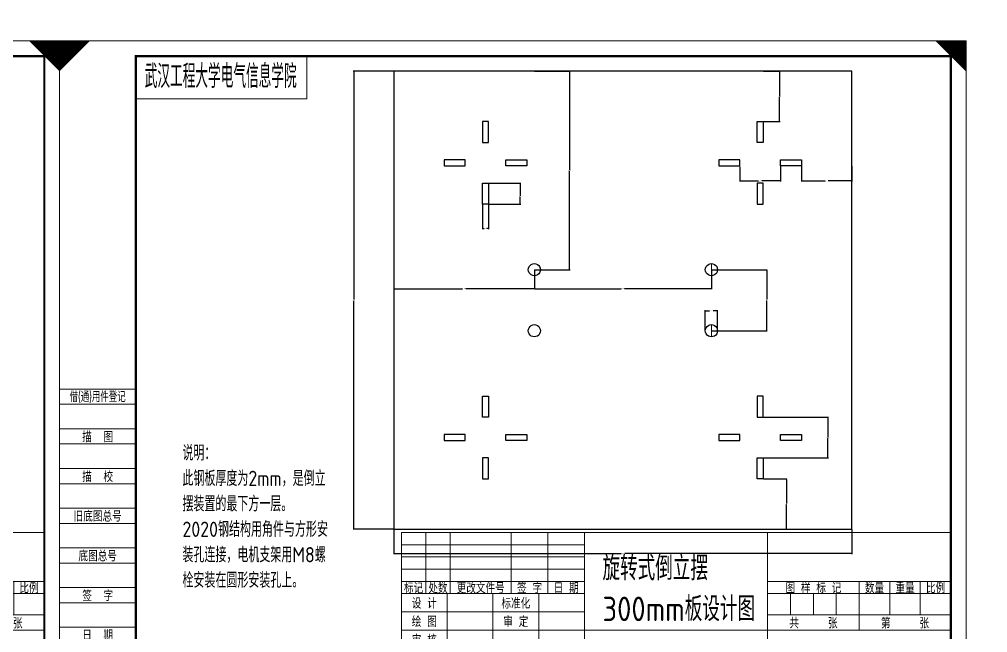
# Model space of a CAD drawing. Header units: millimetres. Extents: x -7 to 1163, y -7 to 637.
# Drawn here: x 283.9 to 601.1, y 436.2 to 637.1 of the extents above; entities that cross this region are included whole.
import ezdxf
from ezdxf.enums import TextEntityAlignment as Align

# ---------------------------------------------------------------- set-up
doc = ezdxf.new("R2010")
doc.units = ezdxf.units.MM
doc.layers.get('DEFPOINTS').update_dxf_attribs({"lineweight": 18})
for name, color, linetype, lineweight in [('00', 7, 'Continuous', 18), ('1', 30, 'Continuous', 18), ('5细实线', 7, 'Continuous', 18), ('BORDER', 7, 'Continuous', 18), ('DIM', 1, 'Continuous', 18), ('TEXT', 7, 'Continuous', 18)]:
    doc.layers.add(name, color=color, linetype=linetype, lineweight=lineweight)
doc.styles.add('HZ', font='gbenor.shx', dxfattribs={"bigfont": 'gbcbig.shx'})
doc.styles.get("Standard").update_dxf_attribs({"font": 'arial.ttf'})
doc.styles.add('STANDARD 0.75', font='gbenor.shx', dxfattribs={"bigfont": 'gbcbig.shx'})
doc.styles.add('YKYHZ', font='gbenor.shx', dxfattribs={"bigfont": 'gbcbig.shx'})
doc.dimstyles.get("Standard").update_dxf_attribs({"dimtxt": 0.18, "dimasz": 0.18, "dimexe": 0.18, "dimexo": 0.0625, "dimgap": 0.09, "dimtad": 0, "dimtih": 1, "dimtoh": 1, "dimdec": 4, "dimzin": 0, "dimdsep": 46, "dimtxsty": 'Standard', "dimcen": 0.09, "dimadec": 0, "dimazin": 0, "dimtfac": 1, "dimtdec": 4, "dimtofl": 0, "dimtmove": 0, "dimatfit": 3, "dimfxl": 1, "dimtolj": 1, "dimtzin": 0, "dimarcsym": 0})

# ---------------------------------------------------------------- blocks, each defined once
blk = doc.blocks.new('*U149')
at = {"layer": '00', "color": 7, "linetype": 'Continuous', "ltscale": 5}
for p, q in [((81, 205), (25, 205)), ((25, 205), (25, 191)), ((81, 191), (81, 205)), ((25, 191), (81, 191)), ((112, 49), (292, 49)), ((112, 49), (112, 5)), ((172, 5), (172, 49)), ((232, 5), (232, 49)), ((292, 5), (292, 49)), ((112, 29), (172, 29)), ((127, 5), (127, 29)), ((142, 5), (142, 29)), ((157, 5), (157, 29)), ((172, 17), (292, 17))]:
    blk.add_line(p, q, dxfattribs=at)
at = {"layer": '1', "color": 5, "linetype": 'Continuous', "ltscale": 5}
for p, q in [((25, 96), (0, 96)), ((0, 91), (25, 91)), ((25, 83), (0, 83)), ((25, 83), (0, 83)), ((0, 78), (25, 78)), ((25, 70), (0, 70)), ((0, 65), (25, 65)), ((25, 57), (0, 57)), ((0, 52), (25, 52)), ((120, 29), (120, 49)), ((128, 29), (128, 49)), ((148, 29), (148, 49)), ((160, 29), (160, 49)), ((112, 45), (172, 45)), ((25, 44), (0, 44)), ((0, 39), (25, 39)), ((112, 41), (172, 41)), ((112, 37), (172, 37)), ((112, 33), (172, 33)), ((232, 33), (292, 33)), ((262, 17), (262, 33)), ((272, 22), (272, 33)), ((282, 22), (282, 33)), ((25, 31), (0, 31)), ((232, 29), (292, 29)), ((239.5, 22), (239.5, 29)), ((247, 22), (247, 29)), ((254.5, 22), (254.5, 29)), ((0, 26), (25, 26)), ((112, 23), (172, 23)), ((232, 22), (292, 22)), ((25, 18), (0, 18)), ((172, 17), (112, 17)), ((0, 13), (25, 13)), ((112, 11), (172, 11)), ((25, 5), (0, 5)), ((25, 5), (0, 5)), ((25, 5), (0, 5)), ((25, 5), (0, 5)), ((25, 5), (0, 5))]:
    blk.add_line(p, q, dxfattribs=at)
at = {"layer": 'BORDER', "color": 1, "linetype": 'Continuous', "ltscale": 5}
for points in [[(0, 210, 0, 14.14, 0), (5, 205, 14.14, 14.14, 0)], [(297, 210, 0, 14.14, 0), (292, 205, 14.14, 14.14, 0)], [(0, 0, 0, 14.14, 0), (5, 5, 14.14, 14.14, 0)], [(297, 0, 0, 14.14, 0), (292, 5, 14.14, 14.14, 0)]]:
    blk.add_lwpolyline(points, format="xyseb", dxfattribs=at)
blk.add_lwpolyline([(0, 0), (297, 0), (297, 210), (0, 210)], close=True, dxfattribs=at)
at = {"layer": 'BORDER', "color": 1, "linetype": 'Continuous', "ltscale": 5, "const_width": 0.7}
blk.add_lwpolyline([(25, 5), (292, 5), (292, 205), (25, 205)], close=True, dxfattribs=at)
at = {"layer": 'TEXT', "color": 1, "linetype": 'Continuous', "ltscale": 5}
for points in [[(98.5, 0), (98.5, 5)], [(108.5, 0), (108.5, 5)], [(118.5, 0), (118.5, 5)], [(128.5, 0), (128.5, 5)], [(138.5, 0), (138.5, 5)], [(148.5, 0), (148.5, 5)], [(158.5, 0), (158.5, 5)], [(168.5, 0), (168.5, 5)], [(178.5, 0), (178.5, 5)], [(188.5, 0), (188.5, 5)], [(198.5, 0), (198.5, 5)], [(98.5, 0), (198.5, 0)]]:
    blk.add_lwpolyline(points, dxfattribs=at)
at = {"layer": 'TEXT', "color": 7, "linetype": 'Continuous', "ltscale": 5, "style": 'YKYHZ', "width": 0.790251}
blk.add_text('借(通)用件登记', height=3.5, dxfattribs=at).set_placement((12.5, 93.5), align=Align.MIDDLE)
at = {"layer": 'TEXT', "color": 7, "linetype": 'Continuous', "ltscale": 5, "style": 'YKYHZ'}
for s, p in [('描  图', (12.5, 80.5)), ('描  校', (12.5, 67.5)), ('旧底图总号', (12.5, 54.5)), ('底图总号', (12.5, 41.5)), ('标记', (116, 31)), ('处数', (124, 31)), ('更改文件号', (138, 31)), ('签 字', (154, 31)), ('日 期', (166, 31)), ('图 样 标 记', (247, 31)), ('数量', (267, 31)), ('重量', (277, 31)), ('比例', (287, 31)), ('签  字', (12.5, 28.5)), ('设 计', (119.5, 26)), ('标准化', (149.5, 26)), ('绘 图', (119.5, 20)), ('审 定', (149.5, 20)), ('共     张', (247, 19.5)), ('第     张', (277, 19.5)), ('日  期', (12.5, 15.5)), ('审 核', (119.5, 14)), ('工 艺', (119.5, 8)), ('日 期', (149.5, 8))]:
    blk.add_text(s, height=3.5, dxfattribs=at).set_placement(p, align=Align.MIDDLE)
blk = doc.blocks.new('*U176')
at = {"layer": '00', "color": 7, "linetype": 'Continuous', "ltscale": 5}
for p, q in [((81, 205), (25, 205)), ((25, 205), (25, 191)), ((81, 191), (81, 205)), ((25, 191), (81, 191)), ((112, 49), (292, 49)), ((112, 49), (112, 5)), ((172, 5), (172, 49)), ((232, 5), (232, 49)), ((292, 5), (292, 49)), ((112, 29), (172, 29)), ((127, 5), (127, 29)), ((142, 5), (142, 29)), ((157, 5), (157, 29)), ((172, 17), (292, 17))]:
    blk.add_line(p, q, dxfattribs=at)
at = {"layer": '1', "color": 5, "linetype": 'Continuous', "ltscale": 5}
for p, q in [((25, 96), (0, 96)), ((0, 91), (25, 91)), ((25, 83), (0, 83)), ((25, 83), (0, 83)), ((0, 78), (25, 78)), ((25, 70), (0, 70)), ((0, 65), (25, 65)), ((25, 57), (0, 57)), ((0, 52), (25, 52)), ((120, 29), (120, 49)), ((128, 29), (128, 49)), ((148, 29), (148, 49)), ((160, 29), (160, 49)), ((112, 45), (172, 45)), ((25, 44), (0, 44)), ((0, 39), (25, 39)), ((112, 41), (172, 41)), ((112, 37), (172, 37)), ((112, 33), (172, 33)), ((232, 33), (292, 33)), ((262, 17), (262, 33)), ((272, 22), (272, 33)), ((282, 22), (282, 33)), ((25, 31), (0, 31)), ((232, 29), (292, 29)), ((239.5, 22), (239.5, 29)), ((247, 22), (247, 29)), ((254.5, 22), (254.5, 29)), ((0, 26), (25, 26)), ((112, 23), (172, 23)), ((232, 22), (292, 22)), ((25, 18), (0, 18)), ((172, 17), (112, 17)), ((0, 13), (25, 13)), ((112, 11), (172, 11)), ((25, 5), (0, 5)), ((25, 5), (0, 5)), ((25, 5), (0, 5)), ((25, 5), (0, 5)), ((25, 5), (0, 5))]:
    blk.add_line(p, q, dxfattribs=at)
at = {"layer": 'BORDER', "color": 1, "linetype": 'Continuous', "ltscale": 5}
for points in [[(0, 210, 0, 14.14, 0), (5, 205, 14.14, 14.14, 0)], [(297, 210, 0, 14.14, 0), (292, 205, 14.14, 14.14, 0)], [(0, 0, 0, 14.14, 0), (5, 5, 14.14, 14.14, 0)], [(297, 0, 0, 14.14, 0), (292, 5, 14.14, 14.14, 0)]]:
    blk.add_lwpolyline(points, format="xyseb", dxfattribs=at)
blk.add_lwpolyline([(0, 0), (297, 0), (297, 210), (0, 210)], close=True, dxfattribs=at)
at = {"layer": 'BORDER', "color": 1, "linetype": 'Continuous', "ltscale": 5, "const_width": 0.7}
blk.add_lwpolyline([(25, 5), (292, 5), (292, 205), (25, 205)], close=True, dxfattribs=at)
at = {"layer": 'TEXT', "color": 1, "linetype": 'Continuous', "ltscale": 5}
for points in [[(98.5, 0), (98.5, 5)], [(108.5, 0), (108.5, 5)], [(118.5, 0), (118.5, 5)], [(128.5, 0), (128.5, 5)], [(138.5, 0), (138.5, 5)], [(148.5, 0), (148.5, 5)], [(158.5, 0), (158.5, 5)], [(168.5, 0), (168.5, 5)], [(178.5, 0), (178.5, 5)], [(188.5, 0), (188.5, 5)], [(198.5, 0), (198.5, 5)], [(98.5, 0), (198.5, 0)]]:
    blk.add_lwpolyline(points, dxfattribs=at)
at = {"layer": 'TEXT', "color": 7, "linetype": 'Continuous', "ltscale": 5, "style": 'YKYHZ', "width": 0.790251}
blk.add_text('借(通)用件登记', height=3.5, dxfattribs=at).set_placement((12.5, 93.5), align=Align.MIDDLE)
at = {"layer": 'TEXT', "color": 7, "linetype": 'Continuous', "ltscale": 5, "style": 'YKYHZ'}
for s, p in [('描  图', (12.5, 80.5)), ('描  校', (12.5, 67.5)), ('旧底图总号', (12.5, 54.5)), ('底图总号', (12.5, 41.5)), ('标记', (116, 31)), ('处数', (124, 31)), ('更改文件号', (138, 31)), ('签 字', (154, 31)), ('日 期', (166, 31)), ('图 样 标 记', (247, 31)), ('数量', (267, 31)), ('重量', (277, 31)), ('比例', (287, 31)), ('签  字', (12.5, 28.5)), ('设 计', (119.5, 26)), ('标准化', (149.5, 26)), ('绘 图', (119.5, 20)), ('审 定', (149.5, 20)), ('共     张', (247, 19.5)), ('第     张', (277, 19.5)), ('日  期', (12.5, 15.5)), ('审 核', (119.5, 14)), ('工 艺', (119.5, 8)), ('日 期', (149.5, 8))]:
    blk.add_text(s, height=3.5, dxfattribs=at).set_placement(p, align=Align.MIDDLE)
blk = doc.blocks.new('*D191')
at = {"layer": 'DEFPOINTS', "color": 0, "ltscale": 5, "transparency": 16777216}
for p in [(406.57, 620.09), (393.38, 470.09), (406.57, 470.09)]:
    blk.add_point(p, dxfattribs=at)
at = {"layer": 'DIM', "color": 0, "lineweight": -2, "ltscale": 5, "transparency": 16777216}
for p, q in [((406.51, 620.09), (393.2, 620.09)), ((393.38, 619.91), (393.38, 545.28)), ((393.38, 470.27), (393.38, 544.91)), ((406.51, 470.09), (393.2, 470.09))]:
    blk.add_line(p, q, dxfattribs=at)
at = {"layer": 'DIM', "color": 0, "ltscale": 5, "transparency": 16777216}
for points in [[(393.35, 619.91), (393.41, 619.91), (393.38, 620.09)], [(393.35, 470.27), (393.41, 470.27), (393.38, 470.09)]]:
    blk.add_solid(points, dxfattribs=at)
at = {"layer": 'DIM', "color": 0, "ltscale": 5, "transparency": 16777216, "insert": (393.38, 545.09), "char_height": 0.18, "attachment_point": 5}
blk.add_mtext('\\A1;150.0000', dxfattribs=at)
blk = doc.blocks.new('*D192')
at = {"layer": 'DEFPOINTS', "color": 0, "ltscale": 5, "transparency": 16777216}
for p in [(406.57, 470.09), (556.57, 470.09), (556.57, 462.12)]:
    blk.add_point(p, dxfattribs=at)
at = {"layer": 'DIM', "color": 0, "lineweight": -2, "ltscale": 5, "transparency": 16777216}
for p, q in [((406.57, 470.03), (406.57, 461.94)), ((556.57, 470.03), (556.57, 461.94)), ((406.75, 462.12), (480.98, 462.12)), ((556.39, 462.12), (482.17, 462.12))]:
    blk.add_line(p, q, dxfattribs=at)
at = {"layer": 'DIM', "color": 0, "ltscale": 5, "transparency": 16777216}
for points in [[(406.75, 462.15), (406.75, 462.09), (406.57, 462.12)], [(556.39, 462.15), (556.39, 462.09), (556.57, 462.12)]]:
    blk.add_solid(points, dxfattribs=at)
at = {"layer": 'DIM', "color": 0, "ltscale": 5, "transparency": 16777216, "insert": (481.57, 462.12), "char_height": 0.18, "attachment_point": 5}
blk.add_mtext('\\A1;150.0000', dxfattribs=at)
blk = doc.blocks.new('*D193')
at = {"layer": 'DEFPOINTS', "color": 0, "ltscale": 5, "transparency": 16777216}
for p in [(512.57, 541.6), (508.57, 535.09), (512.57, 535.09)]:
    blk.add_point(p, dxfattribs=at)
at = {"layer": 'DIM', "color": 0, "lineweight": -2, "ltscale": 5, "transparency": 16777216}
for p, q in [((508.57, 535.16), (508.57, 541.78)), ((508.75, 541.6), (509.97, 541.6)), ((512.39, 541.6), (511.18, 541.6)), ((512.57, 535.16), (512.57, 541.78))]:
    blk.add_line(p, q, dxfattribs=at)
at = {"layer": 'DIM', "color": 0, "ltscale": 5, "transparency": 16777216}
for points in [[(508.75, 541.63), (508.75, 541.57), (508.57, 541.6)], [(512.39, 541.63), (512.39, 541.57), (512.57, 541.6)]]:
    blk.add_solid(points, dxfattribs=at)
at = {"layer": 'DIM', "color": 0, "ltscale": 5, "transparency": 16777216, "insert": (510.57, 541.6), "char_height": 0.18, "attachment_point": 5}
blk.add_mtext('\\A1;4{\\Fgbenor,gbcbig|c134;Φ}4.0000', dxfattribs=at)
blk = doc.blocks.new('*D194')
at = {"layer": 'DEFPOINTS', "color": 0, "ltscale": 5, "transparency": 16777216}
for p in [(435.57, 576.54), (437.57, 576.54), (437.57, 568.55)]:
    blk.add_point(p, dxfattribs=at)
at = {"layer": 'DIM', "color": 0, "lineweight": -2, "ltscale": 5, "transparency": 16777216}
for p, q in [((435.57, 576.47), (435.57, 568.37)), ((437.57, 576.47), (437.57, 568.37)), ((435.75, 568.55), (436.11, 568.55)), ((437.39, 568.55), (437.04, 568.55))]:
    blk.add_line(p, q, dxfattribs=at)
at = {"layer": 'DIM', "color": 0, "ltscale": 5, "transparency": 16777216}
for points in [[(435.75, 568.58), (435.75, 568.52), (435.57, 568.55)], [(437.39, 568.58), (437.39, 568.52), (437.57, 568.55)]]:
    blk.add_solid(points, dxfattribs=at)
at = {"layer": 'DIM', "color": 0, "ltscale": 5, "transparency": 16777216, "insert": (436.57, 568.55), "char_height": 0.18, "attachment_point": 5}
blk.add_mtext('\\A1;2.0000', dxfattribs=at)
blk = doc.blocks.new('*D195')
at = {"layer": 'DEFPOINTS', "color": 0, "ltscale": 5, "transparency": 16777216}
for p in [(437.57, 583.44), (437.57, 576.54), (447.93, 576.54)]:
    blk.add_point(p, dxfattribs=at)
at = {"layer": 'DIM', "color": 0, "lineweight": -2, "ltscale": 5, "transparency": 16777216}
for p, q in [((437.64, 583.44), (448.11, 583.44)), ((447.93, 583.26), (447.93, 579.27)), ((447.93, 576.72), (447.93, 578.91)), ((437.64, 576.54), (448.11, 576.54))]:
    blk.add_line(p, q, dxfattribs=at)
at = {"layer": 'DIM', "color": 0, "ltscale": 5, "transparency": 16777216}
for points in [[(447.9, 583.26), (447.96, 583.26), (447.93, 583.44)], [(447.9, 576.72), (447.96, 576.72), (447.93, 576.54)]]:
    blk.add_solid(points, dxfattribs=at)
at = {"layer": 'DIM', "color": 0, "ltscale": 5, "transparency": 16777216, "insert": (447.93, 579.09), "char_height": 0.18, "attachment_point": 5}
blk.add_mtext('\\A1;6.9013', dxfattribs=at)
blk = doc.blocks.new('*D196')
at = {"layer": 'DEFPOINTS', "color": 0, "ltscale": 5, "transparency": 16777216}
for p in [(406.57, 555.09), (452.57, 555.09), (452.57, 548.84)]:
    blk.add_point(p, dxfattribs=at)
at = {"layer": 'DIM', "color": 0, "lineweight": -2, "ltscale": 5, "transparency": 16777216}
for p, q in [((406.57, 555.03), (406.57, 548.66)), ((452.57, 555.03), (452.57, 548.66)), ((406.75, 548.84), (429.04, 548.84)), ((452.39, 548.84), (430.11, 548.84))]:
    blk.add_line(p, q, dxfattribs=at)
at = {"layer": 'DIM', "color": 0, "ltscale": 5, "transparency": 16777216}
for points in [[(406.75, 548.87), (406.75, 548.81), (406.57, 548.84)], [(452.39, 548.87), (452.39, 548.81), (452.57, 548.84)]]:
    blk.add_solid(points, dxfattribs=at)
at = {"layer": 'DIM', "color": 0, "ltscale": 5, "transparency": 16777216, "insert": (429.57, 548.84), "char_height": 0.18, "attachment_point": 5}
blk.add_mtext('\\A1;46.0000', dxfattribs=at)
blk = doc.blocks.new('*D197')
at = {"layer": 'DEFPOINTS', "color": 0, "ltscale": 5, "transparency": 16777216}
for p in [(452.57, 555.09), (510.57, 555.09), (510.57, 548.84)]:
    blk.add_point(p, dxfattribs=at)
at = {"layer": 'DIM', "color": 0, "lineweight": -2, "ltscale": 5, "transparency": 16777216}
for p, q in [((452.57, 555.03), (452.57, 548.66)), ((510.57, 555.03), (510.57, 548.66)), ((452.75, 548.84), (481.04, 548.84)), ((510.39, 548.84), (482.11, 548.84))]:
    blk.add_line(p, q, dxfattribs=at)
at = {"layer": 'DIM', "color": 0, "ltscale": 5, "transparency": 16777216}
for points in [[(452.75, 548.87), (452.75, 548.81), (452.57, 548.84)], [(510.39, 548.87), (510.39, 548.81), (510.57, 548.84)]]:
    blk.add_solid(points, dxfattribs=at)
at = {"layer": 'DIM', "color": 0, "ltscale": 5, "transparency": 16777216, "insert": (481.57, 548.84), "char_height": 0.18, "attachment_point": 5}
blk.add_mtext('\\A1;58.0000', dxfattribs=at)
blk = doc.blocks.new('*D198')
at = {"layer": 'DEFPOINTS', "color": 0, "ltscale": 5, "transparency": 16777216}
for p in [(452.57, 620.09), (464.08, 620.09), (452.57, 555.09)]:
    blk.add_point(p, dxfattribs=at)
at = {"layer": 'DIM', "color": 0, "lineweight": -2, "ltscale": 5, "transparency": 16777216}
for p, q in [((452.64, 620.09), (464.26, 620.09)), ((464.08, 619.91), (464.08, 587.78)), ((464.08, 555.27), (464.08, 587.41)), ((452.64, 555.09), (464.26, 555.09))]:
    blk.add_line(p, q, dxfattribs=at)
at = {"layer": 'DIM', "color": 0, "ltscale": 5, "transparency": 16777216}
for points in [[(464.05, 619.91), (464.11, 619.91), (464.08, 620.09)], [(464.05, 555.27), (464.11, 555.27), (464.08, 555.09)]]:
    blk.add_solid(points, dxfattribs=at)
at = {"layer": 'DIM', "color": 0, "ltscale": 5, "transparency": 16777216, "insert": (464.08, 587.59), "char_height": 0.18, "attachment_point": 5}
blk.add_mtext('\\A1;65.0000', dxfattribs=at)
blk = doc.blocks.new('*D199')
at = {"layer": 'DEFPOINTS', "color": 0, "ltscale": 5, "transparency": 16777216}
for p in [(527.57, 620.09), (532.89, 620.09), (527.57, 603.65)]:
    blk.add_point(p, dxfattribs=at)
at = {"layer": 'DIM', "color": 0, "lineweight": -2, "ltscale": 5, "transparency": 16777216}
for p, q in [((527.64, 620.09), (533.07, 620.09)), ((532.89, 619.91), (532.89, 612.05)), ((532.89, 603.83), (532.89, 611.69)), ((527.64, 603.65), (533.07, 603.65))]:
    blk.add_line(p, q, dxfattribs=at)
at = {"layer": 'DIM', "color": 0, "ltscale": 5, "transparency": 16777216}
for points in [[(532.86, 619.91), (532.92, 619.91), (532.89, 620.09)], [(532.86, 603.83), (532.92, 603.83), (532.89, 603.65)]]:
    blk.add_solid(points, dxfattribs=at)
at = {"layer": 'DIM', "color": 0, "ltscale": 5, "transparency": 16777216, "insert": (532.89, 611.87), "char_height": 0.18, "attachment_point": 5}
blk.add_mtext('\\A1;16.4433', dxfattribs=at)
blk = doc.blocks.new('*D200')
at = {"layer": 'DEFPOINTS', "color": 0, "ltscale": 5, "transparency": 16777216}
for p in [(540.13, 589.09), (556.57, 589.09), (540.13, 584.15)]:
    blk.add_point(p, dxfattribs=at)
at = {"layer": 'DIM', "color": 0, "lineweight": -2, "ltscale": 5, "transparency": 16777216}
for p, q in [((540.13, 589.03), (540.13, 583.97)), ((556.57, 589.03), (556.57, 583.97)), ((540.31, 584.15), (547.83, 584.15)), ((556.39, 584.15), (548.88, 584.15))]:
    blk.add_line(p, q, dxfattribs=at)
at = {"layer": 'DIM', "color": 0, "ltscale": 5, "transparency": 16777216}
for points in [[(540.31, 584.18), (540.31, 584.12), (540.13, 584.15)], [(556.39, 584.18), (556.39, 584.12), (556.57, 584.15)]]:
    blk.add_solid(points, dxfattribs=at)
at = {"layer": 'DIM', "color": 0, "ltscale": 5, "transparency": 16777216, "insert": (548.35, 584.15), "char_height": 0.18, "attachment_point": 5}
blk.add_mtext('\\A1;16.4433', dxfattribs=at)
blk = doc.blocks.new('*D201')
at = {"layer": 'DEFPOINTS', "color": 0, "ltscale": 5, "transparency": 16777216}
for p in [(519.92, 588.78), (533.23, 589.09), (519.92, 584.15)]:
    blk.add_point(p, dxfattribs=at)
at = {"layer": 'DIM', "color": 0, "lineweight": -2, "ltscale": 5, "transparency": 16777216}
for p, q in [((519.92, 588.72), (519.92, 583.97)), ((533.23, 589.03), (533.23, 583.97)), ((520.1, 584.15), (526.05, 584.15)), ((533.05, 584.15), (527.1, 584.15))]:
    blk.add_line(p, q, dxfattribs=at)
at = {"layer": 'DIM', "color": 0, "ltscale": 5, "transparency": 16777216}
for points in [[(520.1, 584.18), (520.1, 584.12), (519.92, 584.15)], [(533.05, 584.18), (533.05, 584.12), (533.23, 584.15)]]:
    blk.add_solid(points, dxfattribs=at)
at = {"layer": 'DIM', "color": 0, "ltscale": 5, "transparency": 16777216, "insert": (526.57, 584.15), "char_height": 0.18, "attachment_point": 5}
blk.add_mtext('\\A1;13.3107', dxfattribs=at)
blk = doc.blocks.new('*D202')
at = {"layer": 'DEFPOINTS', "color": 0, "ltscale": 5, "transparency": 16777216}
for p in [(527.57, 486.54), (535.14, 486.54), (527.57, 470.09)]:
    blk.add_point(p, dxfattribs=at)
at = {"layer": 'DIM', "color": 0, "lineweight": -2, "ltscale": 5, "transparency": 16777216}
for p, q in [((527.64, 486.54), (535.32, 486.54)), ((535.14, 486.36), (535.14, 478.5)), ((535.14, 470.27), (535.14, 478.13)), ((527.64, 470.09), (535.32, 470.09))]:
    blk.add_line(p, q, dxfattribs=at)
at = {"layer": 'DIM', "color": 0, "ltscale": 5, "transparency": 16777216}
for points in [[(535.11, 486.36), (535.17, 486.36), (535.14, 486.54)], [(535.11, 470.27), (535.17, 470.27), (535.14, 470.09)]]:
    blk.add_solid(points, dxfattribs=at)
at = {"layer": 'DIM', "color": 0, "ltscale": 5, "transparency": 16777216, "insert": (535.14, 478.31), "char_height": 0.18, "attachment_point": 5}
blk.add_mtext('\\A1;16.4433', dxfattribs=at)
blk = doc.blocks.new('*D203')
at = {"layer": 'DEFPOINTS', "color": 0, "ltscale": 5, "transparency": 16777216}
for p in [(527.57, 506.75), (548.74, 506.75), (527.57, 493.44)]:
    blk.add_point(p, dxfattribs=at)
at = {"layer": 'DIM', "color": 0, "lineweight": -2, "ltscale": 5, "transparency": 16777216}
for p, q in [((527.64, 506.75), (548.92, 506.75)), ((548.74, 506.57), (548.74, 500.28)), ((548.74, 493.62), (548.74, 499.91)), ((527.64, 493.44), (548.92, 493.44))]:
    blk.add_line(p, q, dxfattribs=at)
at = {"layer": 'DIM', "color": 0, "ltscale": 5, "transparency": 16777216}
for points in [[(548.71, 506.57), (548.77, 506.57), (548.74, 506.75)], [(548.71, 493.62), (548.77, 493.62), (548.74, 493.44)]]:
    blk.add_solid(points, dxfattribs=at)
at = {"layer": 'DIM', "color": 0, "ltscale": 5, "transparency": 16777216, "insert": (548.74, 500.09), "char_height": 0.18, "attachment_point": 5}
blk.add_mtext('\\A1;13.3107', dxfattribs=at)
blk = doc.blocks.new('*D204')
at = {"layer": 'DEFPOINTS', "color": 0, "ltscale": 5, "transparency": 16777216}
for p in [(510.57, 555.09), (510.57, 535.09), (528.71, 535.09)]:
    blk.add_point(p, dxfattribs=at)
at = {"layer": 'DIM', "color": 0, "lineweight": -2, "ltscale": 5, "transparency": 16777216}
for p, q in [((510.64, 555.09), (528.89, 555.09)), ((528.71, 554.91), (528.71, 545.28)), ((528.71, 535.27), (528.71, 544.91)), ((510.64, 535.09), (528.89, 535.09))]:
    blk.add_line(p, q, dxfattribs=at)
at = {"layer": 'DIM', "color": 0, "ltscale": 5, "transparency": 16777216}
for points in [[(528.68, 554.91), (528.74, 554.91), (528.71, 555.09)], [(528.68, 535.27), (528.74, 535.27), (528.71, 535.09)]]:
    blk.add_solid(points, dxfattribs=at)
at = {"layer": 'DIM', "color": 0, "ltscale": 5, "transparency": 16777216, "insert": (528.71, 545.09), "char_height": 0.18, "attachment_point": 5}
blk.add_mtext('\\A1;20.0000', dxfattribs=at)

msp = doc.modelspace()

# ---------------------------------------------------------------- linework, layer by layer
at = {"ltscale": 5}
for p, q in [((437.57476, 603.64999), (435.57476, 603.64999)), ((435.57476, 603.64999), (435.57476, 596.74865)), ((437.57476, 596.74865), (437.57476, 603.64999)), ((525.57476, 596.74865), (525.57476, 603.64999)), ((525.57476, 603.64999), (527.57476, 603.64999)), ((527.57476, 603.64999), (527.57476, 596.74865)), ((435.57476, 596.74865), (437.57476, 596.74865)), ((527.57476, 596.74865), (525.57476, 596.74865)), ((429.9194, 591.09329), (423.01806, 591.09329)), ((423.01806, 591.09329), (423.01806, 589.09329)), ((429.9194, 589.09329), (429.9194, 591.09329)), ((443.23012, 589.09329), (443.23012, 591.09329)), ((443.23012, 591.09329), (450.13145, 591.09329)), ((450.13145, 591.09329), (450.13145, 589.09329)), ((519.9194, 591.09329), (513.01806, 591.09329)), ((513.01806, 591.09329), (513.01806, 589.09329)), ((519.9194, 589.09329), (519.9194, 591.09329)), ((533.23012, 589.09329), (533.23012, 591.09329)), ((533.23012, 591.09329), (540.13145, 591.09329)), ((540.13145, 591.09329), (540.13145, 589.09329)), ((423.01806, 589.09329), (429.9194, 589.09329)), ((450.13145, 589.09329), (443.23012, 589.09329)), ((513.01806, 589.09329), (519.9194, 589.09329)), ((540.13145, 589.09329), (533.23012, 589.09329)), ((435.57476, 583.43793), (437.57476, 583.43793)), ((435.57476, 576.5366), (435.57476, 583.43793)), ((437.57476, 583.43793), (437.57476, 576.5366)), ((527.57476, 583.43793), (525.57476, 583.43793)), ((525.57476, 583.43793), (525.57476, 576.5366)), ((527.57476, 576.5366), (527.57476, 583.43793)), ((437.57476, 576.5366), (435.57476, 576.5366)), ((525.57476, 576.5366), (527.57476, 576.5366)), ((435.57476, 506.74865), (435.57476, 513.64999)), ((435.57476, 513.64999), (437.57476, 513.64999)), ((437.57476, 513.64999), (437.57476, 506.74865)), ((527.57476, 513.64999), (525.57476, 513.64999)), ((525.57476, 513.64999), (525.57476, 506.74865)), ((527.57476, 506.74865), (527.57476, 513.64999)), ((437.57476, 506.74865), (435.57476, 506.74865)), ((525.57476, 506.74865), (527.57476, 506.74865)), ((429.9194, 501.09329), (423.01806, 501.09329)), ((423.01806, 501.09329), (423.01806, 499.09329)), ((423.01806, 499.09329), (429.9194, 499.09329)), ((429.9194, 499.09329), (429.9194, 501.09329)), ((443.23012, 499.09329), (443.23012, 501.09329)), ((443.23012, 501.09329), (450.13145, 501.09329)), ((450.13145, 499.09329), (443.23012, 499.09329)), ((450.13145, 501.09329), (450.13145, 499.09329)), ((519.9194, 501.09329), (513.01806, 501.09329)), ((513.01806, 501.09329), (513.01806, 499.09329)), ((513.01806, 499.09329), (519.9194, 499.09329)), ((519.9194, 499.09329), (519.9194, 501.09329)), ((533.23012, 499.09329), (533.23012, 501.09329)), ((533.23012, 501.09329), (540.13145, 501.09329)), ((540.13145, 499.09329), (533.23012, 499.09329)), ((540.13145, 501.09329), (540.13145, 499.09329)), ((437.57476, 493.43793), (435.57476, 493.43793)), ((435.57476, 493.43793), (435.57476, 486.5366)), ((437.57476, 486.5366), (437.57476, 493.43793)), ((525.57476, 493.43793), (527.57476, 493.43793)), ((525.57476, 486.5366), (525.57476, 493.43793)), ((527.57476, 493.43793), (527.57476, 486.5366)), ((435.57476, 486.5366), (437.57476, 486.5366)), ((527.57476, 486.5366), (525.57476, 486.5366))]:
    msp.add_line(p, q, dxfattribs=at)
for p, q in [((450.57476, 555.09329), (450.64291, 555.61093)), ((450.64291, 555.61093), (450.84271, 556.09329)), ((450.84271, 556.09329), (451.16055, 556.5075)), ((451.16055, 556.5075), (451.57476, 556.82534)), ((451.57476, 556.82534), (452.05712, 557.02514)), ((452.05712, 557.02514), (452.57476, 557.09329)), ((452.57476, 557.09329), (453.0924, 557.02514)), ((453.0924, 557.02514), (453.57476, 556.82534)), ((453.57476, 556.82534), (453.98897, 556.5075)), ((453.98897, 556.5075), (454.30681, 556.09329)), ((454.30681, 556.09329), (454.50661, 555.61093)), ((454.50661, 555.61093), (454.57476, 555.09329)), ((508.57476, 555.09329), (508.64291, 555.61093)), ((508.64291, 555.61093), (508.84271, 556.09329)), ((508.84271, 556.09329), (509.16055, 556.5075)), ((509.16055, 556.5075), (509.57476, 556.82534)), ((509.57476, 556.82534), (510.05712, 557.02514)), ((510.05712, 557.02514), (510.57476, 557.09329)), ((510.57476, 557.09329), (511.0924, 557.02514)), ((511.0924, 557.02514), (511.57476, 556.82534)), ((511.57476, 556.82534), (511.98897, 556.5075)), ((511.98897, 556.5075), (512.30681, 556.09329)), ((512.30681, 556.09329), (512.50661, 555.61093)), ((512.50661, 555.61093), (512.57476, 555.09329)), ((450.64291, 554.57565), (450.57476, 555.09329)), ((450.84271, 554.09329), (450.64291, 554.57565)), ((451.16055, 553.67908), (450.84271, 554.09329)), ((451.57476, 553.36124), (451.16055, 553.67908)), ((452.05712, 553.16144), (451.57476, 553.36124)), ((452.57476, 553.09329), (452.05712, 553.16144)), ((453.0924, 553.16144), (452.57476, 553.09329)), ((453.57476, 553.36124), (453.0924, 553.16144)), ((453.98897, 553.67908), (453.57476, 553.36124)), ((454.30681, 554.09329), (453.98897, 553.67908)), ((454.50661, 554.57565), (454.30681, 554.09329)), ((454.57476, 555.09329), (454.50661, 554.57565)), ((508.64291, 554.57565), (508.57476, 555.09329)), ((508.84271, 554.09329), (508.64291, 554.57565)), ((509.16055, 553.67908), (508.84271, 554.09329)), ((509.57476, 553.36124), (509.16055, 553.67908)), ((510.05712, 553.16144), (509.57476, 553.36124)), ((510.57476, 553.09329), (510.05712, 553.16144)), ((511.0924, 553.16144), (510.57476, 553.09329)), ((511.57476, 553.36124), (511.0924, 553.16144)), ((511.98897, 553.67908), (511.57476, 553.36124)), ((512.30681, 554.09329), (511.98897, 553.67908)), ((512.50661, 554.57565), (512.30681, 554.09329)), ((512.57476, 555.09329), (512.50661, 554.57565)), ((450.84271, 536.09329), (451.16055, 536.5075)), ((451.16055, 536.5075), (451.57476, 536.82534)), ((451.57476, 536.82534), (452.05712, 537.02514)), ((452.05712, 537.02514), (452.57476, 537.09329)), ((452.57476, 537.09329), (453.0924, 537.02514)), ((453.0924, 537.02514), (453.57476, 536.82534)), ((453.57476, 536.82534), (453.98897, 536.5075)), ((453.98897, 536.5075), (454.30681, 536.09329)), ((508.84271, 536.09329), (509.16055, 536.5075)), ((509.16055, 536.5075), (509.57476, 536.82534)), ((509.57476, 536.82534), (510.05712, 537.02514)), ((510.05712, 537.02514), (510.57476, 537.09329)), ((510.57476, 537.09329), (511.0924, 537.02514)), ((511.0924, 537.02514), (511.57476, 536.82534)), ((511.57476, 536.82534), (511.98897, 536.5075)), ((511.98897, 536.5075), (512.30681, 536.09329)), ((450.57476, 535.09329), (450.64291, 535.61093)), ((450.64291, 534.57565), (450.57476, 535.09329)), ((450.64291, 535.61093), (450.84271, 536.09329)), ((450.84271, 534.09329), (450.64291, 534.57565)), ((451.16055, 533.67908), (450.84271, 534.09329)), ((451.57476, 533.36124), (451.16055, 533.67908)), ((452.05712, 533.16144), (451.57476, 533.36124)), ((452.57476, 533.09329), (452.05712, 533.16144)), ((453.0924, 533.16144), (452.57476, 533.09329)), ((453.57476, 533.36124), (453.0924, 533.16144)), ((453.98897, 533.67908), (453.57476, 533.36124)), ((454.30681, 534.09329), (453.98897, 533.67908)), ((454.30681, 536.09329), (454.50661, 535.61093)), ((454.50661, 534.57565), (454.30681, 534.09329)), ((454.50661, 535.61093), (454.57476, 535.09329)), ((454.57476, 535.09329), (454.50661, 534.57565)), ((508.57476, 535.09329), (508.64291, 535.61093)), ((508.64291, 534.57565), (508.57476, 535.09329)), ((508.64291, 535.61093), (508.84271, 536.09329)), ((508.84271, 534.09329), (508.64291, 534.57565)), ((509.16055, 533.67908), (508.84271, 534.09329)), ((509.57476, 533.36124), (509.16055, 533.67908)), ((510.05712, 533.16144), (509.57476, 533.36124)), ((510.57476, 533.09329), (510.05712, 533.16144)), ((511.0924, 533.16144), (510.57476, 533.09329)), ((511.57476, 533.36124), (511.0924, 533.16144)), ((511.98897, 533.67908), (511.57476, 533.36124)), ((512.30681, 534.09329), (511.98897, 533.67908)), ((512.30681, 536.09329), (512.50661, 535.61093)), ((512.50661, 534.57565), (512.30681, 534.09329)), ((512.50661, 535.61093), (512.57476, 535.09329)), ((512.57476, 535.09329), (512.50661, 534.57565))]:
    msp.add_line(p, q)
msp.add_lwpolyline([(406.57476, 470.09329), (556.57476, 470.09329), (556.57476, 620.09329), (406.57476, 620.09329)], close=True)
at = {"layer": 'DIM', "ltscale": 5}
for p, q in [((510.57476, 557.09329), (510.57476, 553.09329)), ((510.57476, 537.09329), (510.57476, 533.09329))]:
    msp.add_line(p, q, dxfattribs=at)

# ---------------------------------------------------------------- block references
at = {"layer": 'BORDER', "linetype": 'Continuous', "ltscale": 5}
for name, p in [('*U149', (0, 420)), ('*U176', (297, 420))]:
    msp.add_blockref(name, p, dxfattribs=at)

# ---------------------------------------------------------------- texts
at = {"style": 'STANDARD 0.75', "width": 0.75}
msp.add_text('武汉工程大学电气信息学院', height=7.6847448, dxfattribs=at).set_placement((324.91793, 614.60615))
at = {"layer": '5细实线', "ltscale": 5, "attachment_point": 1, "style": 'HZ'}
for s, width, gutter_width, insert, char_height in [('说明：\\P此钢板厚度为2mm，是倒立摆装置的最下方一层。\\P2020钢结构用角件与方形安装孔连接，电机支架用M8螺栓安装在圆形安装孔上。', 48.7713556, 17.5, (337.27493, 497.57245), 5), ('旋转式倒立摆\\P300mm板设计图', 52.5368465, 50, (474.88607, 461.32446), 8)]:
    msp.add_mtext_dynamic_manual_height_columns(s, width=width, gutter_width=gutter_width, heights=[0], dxfattribs=dict(at, insert=insert, char_height=char_height))

# ---------------------------------------------------------------- dimensions: what is measured, and where the dimension line sits
at = {"layer": 'DIM', "ltscale": 5}
for base, p1, p2, picture, middle in [((393.38401, 470.09329), (406.57476, 620.09329), (406.57476, 470.09329), '*D191', (393.38401, 545.09329)), ((464.07692, 620.09329), (452.57476, 555.09329), (452.57476, 620.09329), '*D198', (464.07692, 587.59329)), ((532.89199, 620.09329), (527.57476, 603.64999), (527.57476, 620.09329), '*D199', (532.89199, 611.87164)), ((528.71375, 535.09329), (510.57476, 555.09329), (510.57476, 535.09329), '*D204', (528.71375, 545.09329)), ((548.73713, 506.74865), (527.57476, 493.43793), (527.57476, 506.74865), '*D203', (548.73713, 500.09329)), ((535.14229, 486.5366), (527.57476, 470.09329), (527.57476, 486.5366), '*D202', (535.14229, 478.31494))]:
    dim = msp.add_linear_dim(base=base, p1=p1, p2=p2, angle=90, dimstyle='Standard', dxfattribs=at)
    dim.commit()
    dim.dimension.update_dxf_attribs({"geometry": picture, "text_midpoint": middle})
for base, p1, p2, picture, middle in [((519.9194, 584.14663), (533.23012, 589.09329), (519.9194, 588.78079), '*D201', (526.57476, 584.14663)), ((540.13145, 584.14663), (556.57476, 589.09329), (540.13145, 589.09329), '*D200', (548.35311, 584.14663)), ((437.57476, 568.54951), (435.57476, 576.5366), (437.57476, 576.5366), '*D194', (436.57476, 568.54951)), ((452.57476, 548.84358), (406.57476, 555.09329), (452.57476, 555.09329), '*D196', (429.57476, 548.84358)), ((510.57476, 548.84358), (452.57476, 555.09329), (510.57476, 555.09329), '*D197', (481.57476, 548.84358)), ((556.57476, 462.1242), (406.57476, 470.09329), (556.57476, 470.09329), '*D192', (481.57476, 462.1242))]:
    dim = msp.add_linear_dim(base=base, p1=p1, p2=p2, dimstyle='Standard', dxfattribs=at)
    dim.commit()
    dim.dimension.update_dxf_attribs({"geometry": picture, "text_midpoint": middle})
dim = msp.add_linear_dim(base=(447.92701, 576.5366), p1=(437.57476, 583.43793), p2=(437.57476, 576.5366), angle=90, dimstyle='Standard', dxfattribs=at)
dim.commit()
dim.dimension.update_dxf_attribs({"geometry": '*D195', "text_midpoint": (447.92701, 579.09287), "dimtype": 160})
dim = msp.add_linear_dim(base=(512.57476, 541.60388), p1=(508.57476, 535.09329), p2=(512.57476, 535.09329), text='4{\\Fgbenor,gbcbig|c134;Φ}<>', dimstyle='Standard', dxfattribs=at)
dim.commit()
dim.dimension.update_dxf_attribs({"geometry": '*D193', "text_midpoint": (510.57476, 541.60388)})

doc.saveas('drawing.dxf')
